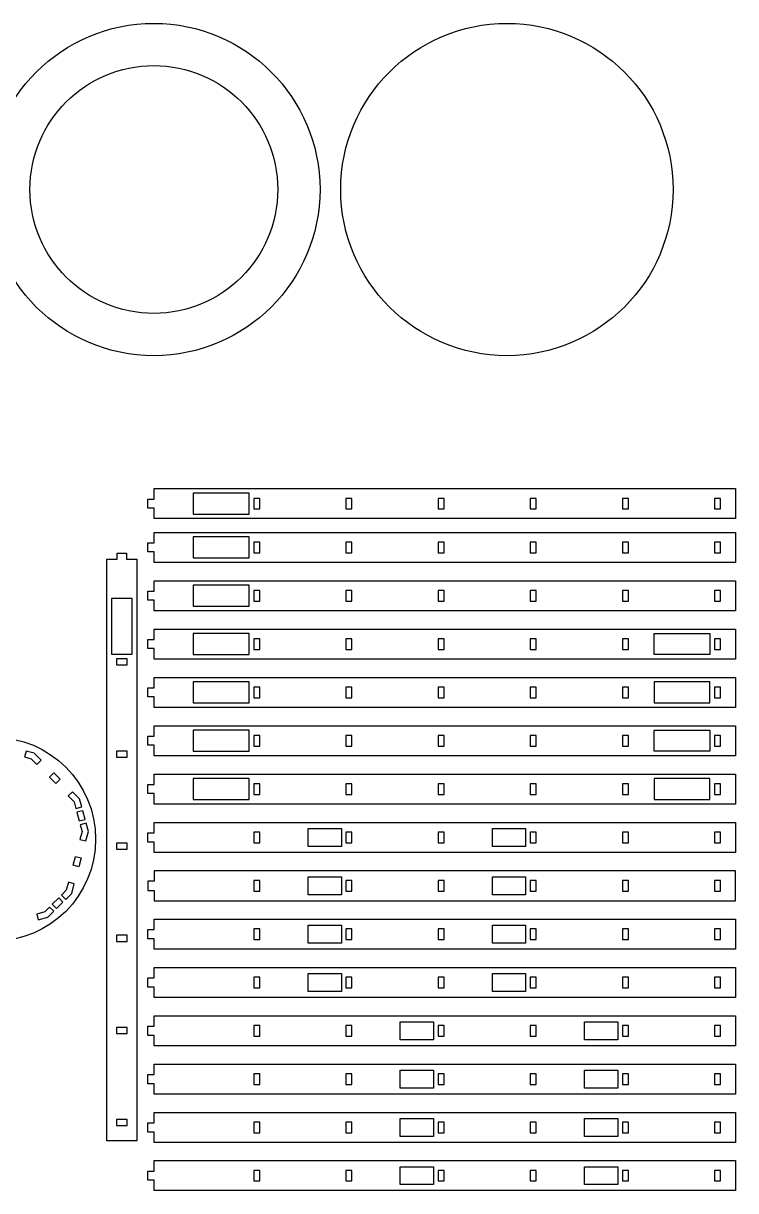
# Model space of a CAD drawing. Header units: millimetres. Extents: x 0 to 991, y -75 to 1327.
# Drawn here: x 519 to 991, y 554 to 1327 of the extents above; entities that cross this region are included whole.
import ezdxf

# ---------------------------------------------------------------- set-up
doc = ezdxf.new("R2010")
doc.units = ezdxf.units.MM
for name, color, linetype in [('Part 2 Inside CUt', 92, 'Continuous'), ('Part 2 Outside Cut', 1, 'Continuous'), ('Part 3 Inside Cut', 70, 'Continuous'), ('Part 3 Outside Cut', 1, 'Continuous')]:
    doc.layers.add(name, color=color, linetype=linetype)

msp = doc.modelspace()

# ---------------------------------------------------------------- linework, layer by layer
at = {"layer": 'Part 2 Inside CUt'}
for points in [[(519.85, 841.27), (524.19, 840.1), (528.08, 836.21), (530.91, 839.04), (526.26, 843.69), (520.88, 845.13)], [(539.19, 830.78), (543.43, 826.53), (540.6, 823.71), (536.36, 827.95)], [(553.92, 807.19), (557.78, 808.23), (556.34, 813.61), (551.7, 818.25), (548.87, 815.43), (552.76, 811.54)], [(556.15, 798.88), (560.01, 799.91), (558.45, 805.71), (554.59, 804.67)], [(556.82, 796.37), (557.98, 792.03), (556.56, 786.71), (560.42, 785.68), (562.13, 792.03), (560.68, 797.41)], [(551.99, 769.62), (553.54, 775.41), (557.41, 774.38), (555.85, 768.58)], [(544.35, 749.82), (547.18, 747), (551.12, 750.94), (552.82, 757.28), (548.95, 758.32), (547.53, 753.01)], [(536.43, 741.9), (533.25, 738.72), (527.93, 737.3), (528.97, 733.44), (535.32, 735.14), (539.26, 739.08)], [(545.34, 745.16), (542.51, 747.99), (538.27, 743.74), (541.1, 740.92)]]:
    msp.add_lwpolyline(points, close=True, dxfattribs=at)
for points in [[(668.59, 1015.9, 0), (631.59, 1015.9, 0), (631.59, 1002.03, 0), (668.59, 1002.03, 0)], [(675.59, 1012.47, 0), (671.59, 1012.47, 0), (671.59, 1005.47, 0), (675.59, 1005.47, 0)], [(736.59, 1005.47, 0), (736.59, 1012.47, 0), (732.59, 1012.47, 0), (732.59, 1005.47, 0)], [(793.59, 1012.47, 0), (793.59, 1005.47, 0), (797.59, 1005.47, 0), (797.59, 1012.47, 0)], [(858.59, 1012.47, 0), (854.59, 1012.47, 0), (854.59, 1005.47, 0), (858.59, 1005.47, 0)], [(915.59, 1005.47, 0), (919.59, 1005.47, 0), (919.59, 1012.47, 0), (915.59, 1012.47, 0)], [(976.59, 1005.47, 0), (980.59, 1005.47, 0), (980.59, 1012.47, 0), (976.59, 1012.47, 0)], [(668.59, 986.9, 0), (631.59, 986.9, 0), (631.59, 973.03, 0), (668.59, 973.03, 0)], [(671.59, 976.47, 0), (675.59, 976.47, 0), (675.59, 983.47, 0), (671.59, 983.47, 0)], [(736.59, 976.47, 0), (736.59, 983.47, 0), (732.59, 983.47, 0), (732.59, 976.47, 0)], [(797.59, 983.47, 0), (793.59, 983.47, 0), (793.59, 976.47, 0), (797.59, 976.47, 0)], [(858.59, 983.47, 0), (854.59, 983.47, 0), (854.59, 976.47, 0), (858.59, 976.47, 0)], [(919.59, 983.47, 0), (915.59, 983.47, 0), (915.59, 976.47, 0), (919.59, 976.47, 0)], [(976.59, 976.47, 0), (980.59, 976.47, 0), (980.59, 983.47, 0), (976.59, 983.47, 0)], [(668.59, 954.9, 0), (631.59, 954.9, 0), (631.59, 941.03, 0), (668.59, 941.03, 0)], [(671.59, 944.47, 0), (675.59, 944.47, 0), (675.59, 951.47, 0), (671.59, 951.47, 0)], [(736.59, 944.47, 0), (736.59, 951.47, 0), (732.59, 951.47, 0), (732.59, 944.47, 0)], [(797.59, 944.47, 0), (797.59, 951.47, 0), (793.59, 951.47, 0), (793.59, 944.47, 0)], [(858.59, 944.47, 0), (858.59, 951.47, 0), (854.59, 951.47, 0), (854.59, 944.47, 0)], [(915.59, 951.47, 0), (915.59, 944.47, 0), (919.59, 944.47, 0), (919.59, 951.47, 0)], [(980.59, 944.47, 0), (980.59, 951.47, 0), (976.59, 951.47, 0), (976.59, 944.47, 0)], [(591.22, 909.21, 0), (591.22, 946.21, 0), (577.36, 946.21, 0), (577.36, 909.21, 0)], [(668.59, 922.9, 0), (631.59, 922.9, 0), (631.59, 909.03, 0), (668.59, 909.03, 0)], [(973.59, 922.9, 0), (973.59, 909.03, 0), (936.59, 909.03, 0), (936.59, 922.9, 0)], [(671.59, 912.47, 0), (675.59, 912.47, 0), (675.59, 919.47, 0), (671.59, 919.47, 0)], [(736.59, 912.47, 0), (736.59, 919.47, 0), (732.59, 919.47, 0), (732.59, 912.47, 0)], [(797.59, 912.47, 0), (797.59, 919.47, 0), (793.59, 919.47, 0), (793.59, 912.47, 0)], [(858.59, 912.47, 0), (858.59, 919.47, 0), (854.59, 919.47, 0), (854.59, 912.47, 0)], [(915.59, 919.47, 0), (915.59, 912.47, 0), (919.59, 912.47, 0), (919.59, 919.47, 0)], [(980.59, 912.47, 0), (980.59, 919.47, 0), (976.59, 919.47, 0), (976.59, 912.47, 0)], [(587.79, 906.21, 0), (580.79, 906.21, 0), (580.79, 902.21, 0), (587.79, 902.21, 0)], [(668.59, 890.9, 0), (631.59, 890.9, 0), (631.59, 877.03, 0), (668.59, 877.03, 0)], [(973.59, 890.9, 0), (936.59, 890.9, 0), (936.59, 877.03, 0), (973.59, 877.03, 0)], [(671.59, 880.47, 0), (675.59, 880.47, 0), (675.59, 887.47, 0), (671.59, 887.47, 0)], [(736.59, 880.47, 0), (736.59, 887.47, 0), (732.59, 887.47, 0), (732.59, 880.47, 0)], [(797.59, 880.47, 0), (797.59, 887.47, 0), (793.59, 887.47, 0), (793.59, 880.47, 0)], [(854.59, 887.47, 0), (854.59, 880.47, 0), (858.59, 880.47, 0), (858.59, 887.47, 0)], [(915.59, 880.47, 0), (919.59, 880.47, 0), (919.59, 887.47, 0), (915.59, 887.47, 0)], [(976.59, 887.47, 0), (976.59, 880.47, 0), (980.59, 880.47, 0), (980.59, 887.47, 0)], [(668.59, 858.9, 0), (631.59, 858.9, 0), (631.59, 845.03, 0), (668.59, 845.03, 0)], [(973.59, 858.9, 0), (973.59, 845.03, 0), (936.59, 845.03, 0), (936.59, 858.9, 0)], [(671.59, 848.47, 0), (675.59, 848.47, 0), (675.59, 855.47, 0), (671.59, 855.47, 0)], [(736.59, 848.47, 0), (736.59, 855.47, 0), (732.59, 855.47, 0), (732.59, 848.47, 0)], [(797.59, 848.47, 0), (797.59, 855.47, 0), (793.59, 855.47, 0), (793.59, 848.47, 0)], [(858.59, 848.47, 0), (858.59, 855.47, 0), (854.59, 855.47, 0), (854.59, 848.47, 0)], [(919.59, 848.47, 0), (919.59, 855.47, 0), (915.59, 855.47, 0), (915.59, 848.47, 0)], [(980.59, 848.47, 0), (980.59, 855.47, 0), (976.59, 855.47, 0), (976.59, 848.47, 0)], [(580.79, 841.21, 0), (587.79, 841.21, 0), (587.79, 845.21, 0), (580.79, 845.21, 0)], [(668.59, 826.9, 0), (631.59, 826.9, 0), (631.59, 813.03, 0), (668.59, 813.03, 0)], [(973.59, 826.9, 0), (936.59, 826.9, 0), (936.59, 813.03, 0), (973.59, 813.03, 0)], [(671.59, 816.47, 0), (675.59, 816.47, 0), (675.59, 823.47, 0), (671.59, 823.47, 0)], [(736.59, 816.47, 0), (736.59, 823.47, 0), (732.59, 823.47, 0), (732.59, 816.47, 0)], [(797.59, 823.47, 0), (793.59, 823.47, 0), (793.59, 816.47, 0), (797.59, 816.47, 0)], [(854.59, 816.47, 0), (858.59, 816.47, 0), (858.59, 823.47, 0), (854.59, 823.47, 0)], [(919.59, 816.47, 0), (919.59, 823.47, 0), (915.59, 823.47, 0), (915.59, 816.47, 0)], [(976.59, 816.47, 0), (980.59, 816.47, 0), (980.59, 823.47, 0), (976.59, 823.47, 0)], [(671.59, 784.47, 0), (675.59, 784.47, 0), (675.59, 791.47, 0), (671.59, 791.47, 0)], [(707.59, 782.03, 0), (707.59, 793.9, 0), (729.59, 793.9, 0), (729.59, 782.03, 0)], [(736.59, 784.47, 0), (736.59, 791.47, 0), (732.59, 791.47, 0), (732.59, 784.47, 0)], [(797.59, 784.47, 0), (797.59, 791.47, 0), (793.59, 791.47, 0), (793.59, 784.47, 0)], [(851.59, 793.9, 0), (851.59, 782.03, 0), (829.59, 782.03, 0), (829.59, 793.9, 0)], [(854.59, 791.47, 0), (854.59, 784.47, 0), (858.59, 784.47, 0), (858.59, 791.47, 0)], [(919.59, 791.47, 0), (915.59, 791.47, 0), (915.59, 784.47, 0), (919.59, 784.47, 0)], [(976.59, 791.47, 0), (976.59, 784.47, 0), (980.59, 784.47, 0), (980.59, 791.47, 0)], [(580.79, 784.21, 0), (580.79, 780.21, 0), (587.79, 780.21, 0), (587.79, 784.21, 0)], [(671.59, 759.47, 0), (671.59, 752.47, 0), (675.59, 752.47, 0), (675.59, 759.47, 0)], [(707.59, 750.03, 0), (707.59, 761.9, 0), (729.59, 761.9, 0), (729.59, 750.03, 0)], [(736.59, 752.47, 0), (736.59, 759.47, 0), (732.59, 759.47, 0), (732.59, 752.47, 0)], [(793.59, 759.47, 0), (793.59, 752.47, 0), (797.59, 752.47, 0), (797.59, 759.47, 0)], [(829.59, 761.9, 0), (851.59, 761.9, 0), (851.59, 750.03, 0), (829.59, 750.03, 0)], [(858.59, 752.47, 0), (858.59, 759.47, 0), (854.59, 759.47, 0), (854.59, 752.47, 0)], [(919.59, 752.47, 0), (919.59, 759.47, 0), (915.59, 759.47, 0), (915.59, 752.47, 0)], [(980.59, 752.47, 0), (980.59, 759.47, 0), (976.59, 759.47, 0), (976.59, 752.47, 0)], [(671.59, 720.47, 0), (675.59, 720.47, 0), (675.59, 727.47, 0), (671.59, 727.47, 0)], [(707.59, 729.9, 0), (729.59, 729.9, 0), (729.59, 718.03, 0), (707.59, 718.03, 0)], [(736.59, 720.47, 0), (736.59, 727.47, 0), (732.59, 727.47, 0), (732.59, 720.47, 0)], [(797.59, 720.47, 0), (797.59, 727.47, 0), (793.59, 727.47, 0), (793.59, 720.47, 0)], [(829.59, 729.9, 0), (851.59, 729.9, 0), (851.59, 718.03, 0), (829.59, 718.03, 0)], [(858.59, 720.47, 0), (858.59, 727.47, 0), (854.59, 727.47, 0), (854.59, 720.47, 0)], [(915.59, 727.47, 0), (915.59, 720.47, 0), (919.59, 720.47, 0), (919.59, 727.47, 0)], [(980.59, 720.47, 0), (980.59, 727.47, 0), (976.59, 727.47, 0), (976.59, 720.47, 0)], [(587.79, 723.21, 0), (580.79, 723.21, 0), (580.79, 719.21, 0), (587.79, 719.21, 0)], [(729.59, 697.9, 0), (729.59, 686.03, 0), (707.59, 686.03, 0), (707.59, 697.9, 0)], [(829.59, 697.9, 0), (851.59, 697.9, 0), (851.59, 686.03, 0), (829.59, 686.03, 0)], [(671.59, 688.47, 0), (675.59, 688.47, 0), (675.59, 695.47, 0), (671.59, 695.47, 0)], [(736.59, 688.47, 0), (736.59, 695.47, 0), (732.59, 695.47, 0), (732.59, 688.47, 0)], [(797.59, 688.47, 0), (797.59, 695.47, 0), (793.59, 695.47, 0), (793.59, 688.47, 0)], [(858.59, 688.47, 0), (858.59, 695.47, 0), (854.59, 695.47, 0), (854.59, 688.47, 0)], [(919.59, 695.47, 0), (915.59, 695.47, 0), (915.59, 688.47, 0), (919.59, 688.47, 0)], [(980.59, 688.47, 0), (980.59, 695.47, 0), (976.59, 695.47, 0), (976.59, 688.47, 0)], [(768.59, 665.9, 0), (790.59, 665.9, 0), (790.59, 654.03, 0), (768.59, 654.03, 0)], [(890.59, 665.9, 0), (912.59, 665.9, 0), (912.59, 654.03, 0), (890.59, 654.03, 0)], [(587.79, 658.21, 0), (587.79, 662.21, 0), (580.79, 662.21, 0), (580.79, 658.21, 0)], [(671.59, 656.47, 0), (675.59, 656.47, 0), (675.59, 663.47, 0), (671.59, 663.47, 0)], [(736.59, 656.47, 0), (736.59, 663.47, 0), (732.59, 663.47, 0), (732.59, 656.47, 0)], [(797.59, 656.47, 0), (797.59, 663.47, 0), (793.59, 663.47, 0), (793.59, 656.47, 0)], [(858.59, 656.47, 0), (858.59, 663.47, 0), (854.59, 663.47, 0), (854.59, 656.47, 0)], [(915.59, 663.47, 0), (915.59, 656.47, 0), (919.59, 656.47, 0), (919.59, 663.47, 0)], [(980.59, 656.47, 0), (980.59, 663.47, 0), (976.59, 663.47, 0), (976.59, 656.47, 0)], [(768.59, 622.03, 0), (768.59, 633.9, 0), (790.59, 633.9, 0), (790.59, 622.03, 0)], [(912.59, 633.9, 0), (912.59, 622.03, 0), (890.59, 622.03, 0), (890.59, 633.9, 0)], [(671.59, 624.47, 0), (675.59, 624.47, 0), (675.59, 631.47, 0), (671.59, 631.47, 0)], [(736.59, 624.47, 0), (736.59, 631.47, 0), (732.59, 631.47, 0), (732.59, 624.47, 0)], [(797.59, 624.47, 0), (797.59, 631.47, 0), (793.59, 631.47, 0), (793.59, 624.47, 0)], [(858.59, 624.47, 0), (858.59, 631.47, 0), (854.59, 631.47, 0), (854.59, 624.47, 0)], [(915.59, 631.47, 0), (915.59, 624.47, 0), (919.59, 624.47, 0), (919.59, 631.47, 0)], [(980.59, 624.47, 0), (980.59, 631.47, 0), (976.59, 631.47, 0), (976.59, 624.47, 0)], [(580.79, 601.21, 0), (580.79, 597.21, 0), (587.79, 597.21, 0), (587.79, 601.21, 0)], [(671.59, 592.47, 0), (675.59, 592.47, 0), (675.59, 599.47, 0), (671.59, 599.47, 0)], [(736.59, 592.47, 0), (736.59, 599.47, 0), (732.59, 599.47, 0), (732.59, 592.47, 0)], [(768.59, 601.9, 0), (790.59, 601.9, 0), (790.59, 590.03, 0), (768.59, 590.03, 0)], [(797.59, 592.47, 0), (797.59, 599.47, 0), (793.59, 599.47, 0), (793.59, 592.47, 0)], [(858.59, 592.47, 0), (858.59, 599.47, 0), (854.59, 599.47, 0), (854.59, 592.47, 0)], [(890.59, 601.9, 0), (912.59, 601.9, 0), (912.59, 590.03, 0), (890.59, 590.03, 0)], [(915.59, 599.47, 0), (915.59, 592.47, 0), (919.59, 592.47, 0), (919.59, 599.47, 0)], [(980.59, 592.47, 0), (980.59, 599.47, 0), (976.59, 599.47, 0), (976.59, 592.47, 0)], [(671.59, 560.6, 0), (675.59, 560.6, 0), (675.59, 567.6, 0), (671.59, 567.6, 0)], [(736.59, 560.6, 0), (736.59, 567.6, 0), (732.59, 567.6, 0), (732.59, 560.6, 0)], [(790.59, 570.03, 0), (790.59, 558.16, 0), (768.59, 558.16, 0), (768.59, 570.03, 0)], [(797.59, 560.6, 0), (797.59, 567.6, 0), (793.59, 567.6, 0), (793.59, 560.6, 0)], [(858.59, 560.6, 0), (858.59, 567.6, 0), (854.59, 567.6, 0), (854.59, 560.6, 0)], [(890.59, 570.03, 0), (912.59, 570.03, 0), (912.59, 558.16, 0), (890.59, 558.16, 0)], [(915.59, 567.6, 0), (915.59, 560.6, 0), (919.59, 560.6, 0), (919.59, 567.6, 0)], [(980.59, 560.6, 0), (980.59, 567.6, 0), (976.59, 567.6, 0), (976.59, 560.6, 0)]]:
    msp.add_polyline3d(points, close=True, dxfattribs=at)
at = {"layer": 'Part 2 Outside Cut'}
for points in [[(601.59, 1011.97, 0), (605.59, 1011.97, 0), (605.59, 1018.9, 0), (990.59, 1018.9, 0), (990.59, 999.03, 0), (605.59, 999.03, 0), (605.59, 1005.97, 0), (601.59, 1005.97, 0)], [(601.59, 976.97, 0), (601.59, 982.97, 0), (605.59, 982.97, 0), (605.59, 989.9, 0), (990.59, 989.9, 0), (990.59, 970.03, 0), (605.59, 970.03, 0), (605.59, 976.97, 0)], [(587.29, 976.21, 0), (587.29, 972.21, 0), (594.22, 972.21, 0), (594.22, 587.21, 0), (574.36, 587.21, 0), (574.36, 972.21, 0), (581.29, 972.21, 0), (581.29, 976.21, 0)], [(601.59, 950.97, 0), (605.59, 950.97, 0), (605.59, 957.9, 0), (990.59, 957.9, 0), (990.59, 938.03, 0), (605.59, 938.03, 0), (605.59, 944.97, 0), (601.59, 944.97, 0)], [(601.59, 918.97, 0), (605.59, 918.97, 0), (605.59, 925.9, 0), (990.59, 925.9, 0), (990.59, 906.03, 0), (605.59, 906.03, 0), (605.59, 912.97, 0), (601.59, 912.97, 0)], [(601.59, 886.97, 0), (605.59, 886.97, 0), (605.59, 893.9, 0), (990.59, 893.9, 0), (990.59, 874.03, 0), (605.59, 874.03, 0), (605.59, 880.97, 0), (601.59, 880.97, 0)], [(601.59, 854.97, 0), (605.59, 854.97, 0), (605.59, 861.9, 0), (990.59, 861.9, 0), (990.59, 842.03, 0), (605.59, 842.03, 0), (605.59, 848.97, 0), (601.59, 848.97, 0)], [(601.59, 822.97, 0), (605.59, 822.97, 0), (605.59, 829.9, 0), (990.59, 829.9, 0), (990.59, 810.03, 0), (605.59, 810.03, 0), (605.59, 816.97, 0), (601.59, 816.97, 0)], [(601.59, 790.97, 0), (605.59, 790.97, 0), (605.59, 797.9, 0), (990.59, 797.9, 0), (990.59, 778.03, 0), (605.59, 778.03, 0), (605.59, 784.97, 0), (601.59, 784.97, 0)], [(601.59, 758.97, 0), (601.59, 752.97, 0), (605.59, 752.97, 0), (605.59, 746.03, 0), (990.59, 746.03, 0), (990.59, 765.9, 0), (605.59, 765.9, 0), (605.59, 758.97, 0)], [(601.59, 726.97, 0), (605.59, 726.97, 0), (605.59, 733.9, 0), (990.59, 733.9, 0), (990.59, 714.03, 0), (605.59, 714.03, 0), (605.59, 720.97, 0), (601.59, 720.97, 0)], [(601.59, 694.97, 0), (605.59, 694.97, 0), (605.59, 701.9, 0), (990.59, 701.9, 0), (990.59, 682.03, 0), (605.59, 682.03, 0), (605.59, 688.97, 0), (601.59, 688.97, 0)], [(601.59, 662.97, 0), (605.59, 662.97, 0), (605.59, 669.9, 0), (990.59, 669.9, 0), (990.59, 650.03, 0), (605.59, 650.03, 0), (605.59, 656.97, 0), (601.59, 656.97, 0)], [(601.59, 630.97, 0), (605.59, 630.97, 0), (605.59, 637.9, 0), (990.59, 637.9, 0), (990.59, 618.03, 0), (605.59, 618.03, 0), (605.59, 624.97, 0), (601.59, 624.97, 0)], [(601.59, 598.97, 0), (605.59, 598.97, 0), (605.59, 605.9, 0), (990.59, 605.9, 0), (990.59, 586.03, 0), (605.59, 586.03, 0), (605.59, 592.97, 0), (601.59, 592.97, 0)], [(601.59, 567.1, 0), (605.59, 567.1, 0), (605.59, 574.03, 0), (990.59, 574.03, 0), (990.59, 554.16, 0), (605.59, 554.16, 0), (605.59, 561.1, 0), (601.59, 561.1, 0)]]:
    msp.add_polyline3d(points, close=True, dxfattribs=at)
msp.add_circle((499.45, 786.8), 67.5, dxfattribs=at)
at = {"layer": 'Part 3 Inside Cut'}
msp.add_circle((605.47, 1216.92), 82, dxfattribs=at)
at = {"layer": 'Part 3 Outside Cut'}
for centre in [(605.47, 1216.92), (839.17, 1216.92)]:
    msp.add_circle(centre, 110, dxfattribs=at)

doc.saveas('drawing.dxf')
